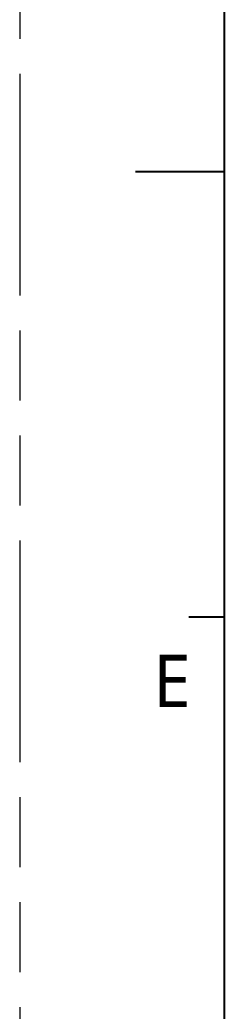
# Model space of a CAD drawing. Extents: x 150 to 463, y 50 to 272.
# Drawn here: x 150.06 to 158.84, y 71.52 to 114 of the extents above; entities that cross this region are included whole.
import ezdxf

# ---------------------------------------------------------------- set-up
doc = ezdxf.new("R2010")
doc.units = 0
doc.linetypes.add('PHANTOM', pattern=[29.5, 9.5, -1.5, 3, -1.5, 3, -1.5, 9.5])
doc.layers.get('0').update_dxf_attribs({"color": 10})
doc.layers.add('0PAPERF', color=2, linetype='PHANTOM', lineweight=5, plot=False)
doc.layers.add('鵬鼎', color=5, linetype='Continuous')
doc.styles.get("Standard").update_dxf_attribs({"font": 'txt.shx'})

msp = doc.modelspace()

# ---------------------------------------------------------------- linework, layer by layer
for p, q in [((158.839, 260.229), (158.839, 56.325)), ((158.839, 107.492), (155.021, 107.492)), ((158.839, 88.4), (157.312, 88.4)), ((158.839, 74.233), (158.839, 69.485))]:
    msp.add_line(p, q)
at = {"layer": '0PAPERF'}
msp.add_line((150.056, 271.689), (150.056, 50.216), dxfattribs=at)

# ---------------------------------------------------------------- texts
at = {"layer": '鵬鼎', "insert": (155.784, 86.791), "char_height": 2.24088, "width": 4.22685, "attachment_point": 1}
msp.add_mtext('{\\fMicrosoft JhengHei|b0|i0|c136|p0;\\C0;E}', dxfattribs=at)

doc.saveas('drawing.dxf')
